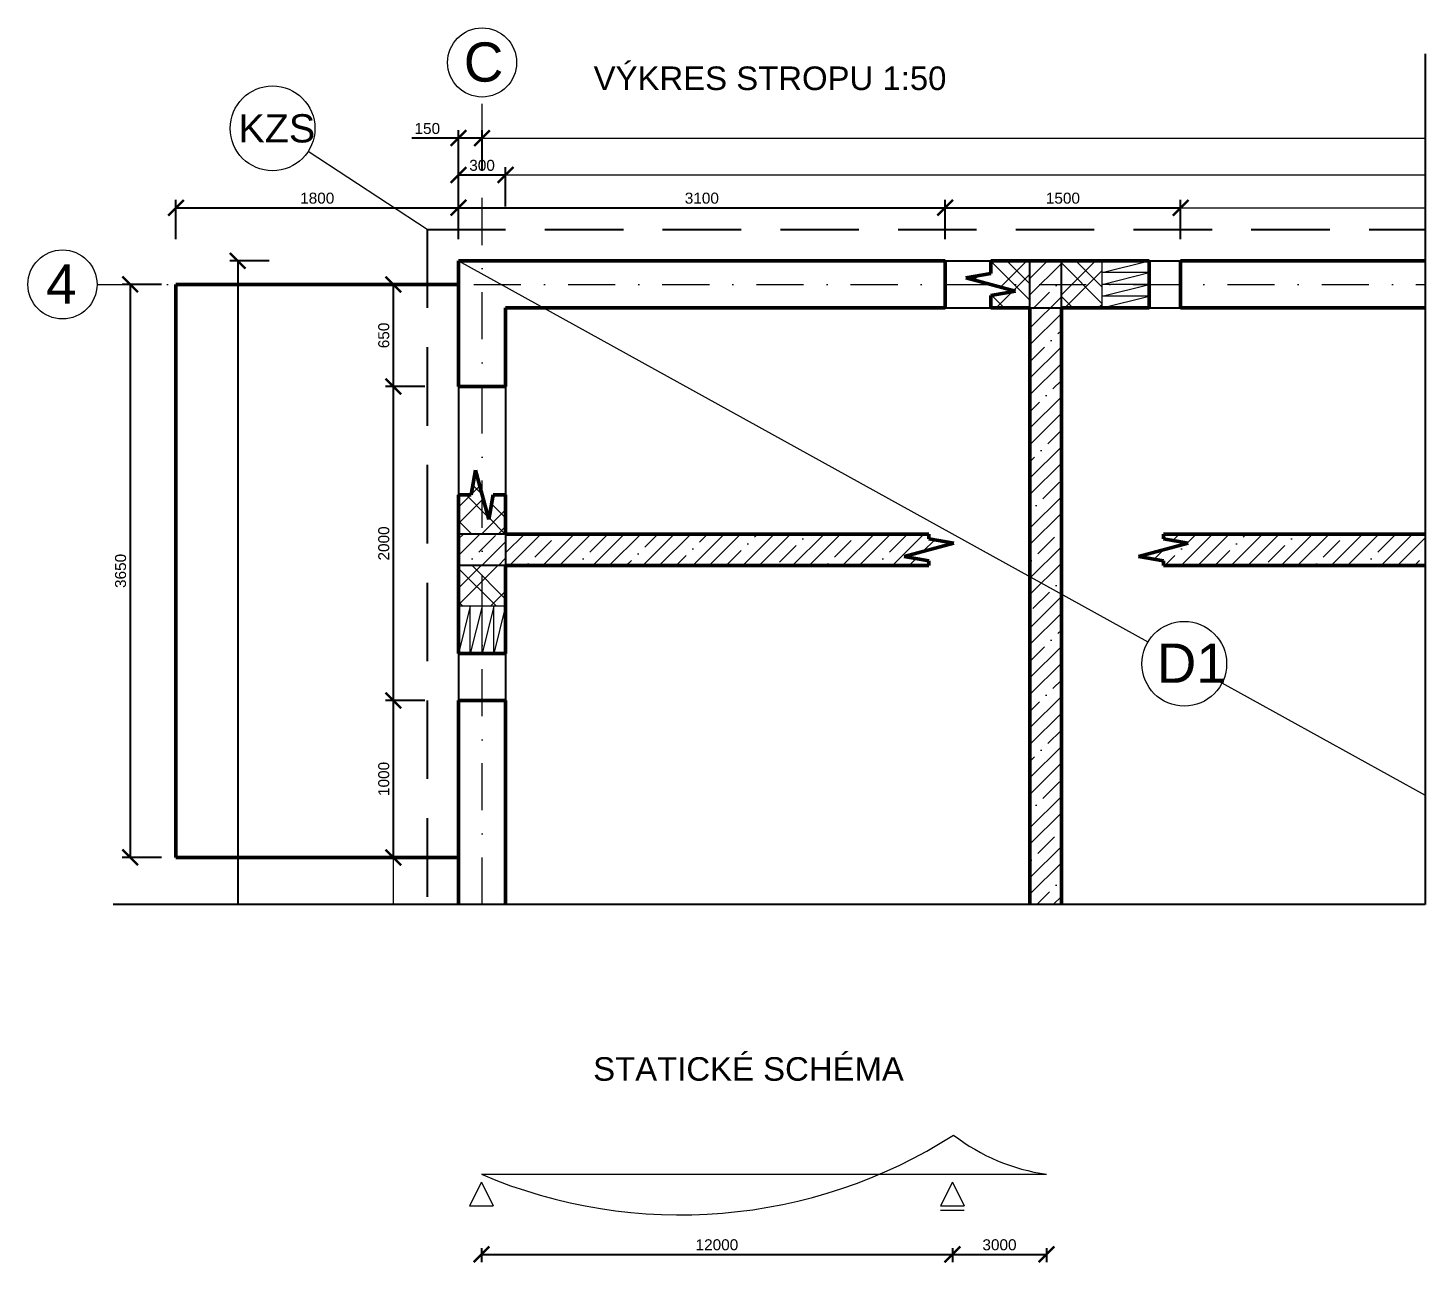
# Model space of a CAD drawing. Header units: millimetres. Extents: x 1927 to 17854, y -4617 to 6533.
# Drawn here: x 8954 to 17854, y -1335 to 6533 of the extents above; entities that cross this region are included whole.
import ezdxf

# ---------------------------------------------------------------- set-up
doc = ezdxf.new("R2010")
doc.units = ezdxf.units.MM
doc.header["$LTSCALE"] = 200
doc.linetypes.add('DASHDOT', pattern=[1, 0.5, -0.25, 0, -0.25])
doc.linetypes.add('HIDDEN', pattern=[0.375, 0.25, -0.125])
for name, color, linetype, lineweight in [('00 kóty', 7, 'Continuous', 13), ('00 osy', 7, 'DASHDOT', 13), ('00 popis', 7, 'Continuous', 13), ('00 tenká plná', 7, 'Continuous', 13), ('00 zdivo', 7, 'Continuous', 50), ('00 šrafy', 7, 'Continuous', 13), ('01 tlustá plná', 7, 'Continuous', 25), ('01 tlustá čárkovaná', 7, 'HIDDEN', 25), ('01 velmi tlustá plná', 7, 'Continuous', 50)]:
    doc.layers.add(name, color=color, linetype=linetype, lineweight=lineweight)
doc.styles.add('BETONOVÁ DESKA', font='arial.ttf', dxfattribs={"height": 250})
doc.styles.add('kota na stupne', font='arial.ttf', dxfattribs={"height": 70})
doc.styles.add('osy4', font='arial.ttf', dxfattribs={"height": 300})
doc.styles.add('style1', font='arial.ttf', dxfattribs={"height": 150})
doc.styles.add('style2', font='arial.ttf', dxfattribs={"height": 1e-05})
doc.dimstyles.new('konec', dxfattribs={"dimscale": 40, "dimtxt": 1, "dimasz": 2.5, "dimexe": 1.25, "dimexo": 0.0005, "dimtad": 1, "dimtxsty": 'style2', "dimblk1": 'ARCHTICK', "dimblk2": 'NONE', "dimsah": 1, "dimcen": 2.5, "dimadec": 0, "dimazin": 0, "dimtfac": 1, "dimtmove": 0, "dimatfit": 3, "dimfxl": 5, "dimfxlon": 1, "dimarcsym": 0})
doc.dimstyles.new('moje koty osy', dxfattribs={"dimscale": 40, "dimtxt": 70, "dimasz": 2.5, "dimexe": 1.25, "dimexo": 0.0005, "dimtad": 1, "dimtxsty": 'kota na stupne', "dimblk": 'ARCHTICK', "dimcen": 2.5, "dimadec": 0, "dimazin": 0, "dimtfac": 1, "dimtmove": 0, "dimatfit": 3, "dimfxl": 1, "dimfxlon": 1, "dimarcsym": 0})
doc.dimstyles.new('osy 5', dxfattribs={"dimscale": 40, "dimtxt": 70, "dimasz": 2.5, "dimexe": 1.25, "dimexo": 0.0005, "dimtad": 1, "dimtxsty": 'kota na stupne', "dimblk": 'ARCHTICK', "dimcen": 2.5, "dimadec": 0, "dimazin": 0, "dimtfac": 1, "dimtmove": 0, "dimatfit": 3, "dimfxl": 5, "dimfxlon": 1, "dimarcsym": 0})
pattern_1 = [(45, (-805.96, -210.55), (-159.099, 159.099), [150, -60, 0, -60]), (45, (-700.96, -210.55), (-159.099, 159.099), []), (45, (-595.96, -210.55), (-159.099, 159.099), [])]

# ---------------------------------------------------------------- blocks, each defined once
blk = doc.blocks.new('_ArchTick')
at = {"color": 0, "linetype": 'ByBlock', "const_width": 0.15}
blk.add_lwpolyline([(-0.5, -0.5), (0.5, 0.5)], dxfattribs=at)
blk = doc.blocks.new('*D24')
at = {"layer": '00 kóty', "color": 0, "lineweight": -2, "transparency": 16777216}
for p, q in [((11482, 4899.1), (11232, 4899.1)), ((11282, 4899.1), (11282, 4249.1)), ((11482, 4249.1), (11232, 4249.1))]:
    blk.add_line(p, q, dxfattribs=at)
at = {"layer": 'Defpoints', "color": 0, "transparency": 16777216}
for p in [(11697.3, 4899.1), (11282, 4249.1), (11697.3, 4249.1)]:
    blk.add_point(p, dxfattribs=at)
at = {"layer": '00 kóty', "color": 0, "lineweight": -2, "transparency": 16777216, "xscale": 100, "yscale": 100, "zscale": 100}
for p, rotation in [((11282, 4899.1), 90), ((11282, 4249.1), 270)]:
    blk.add_blockref('_ArchTick', p, dxfattribs=dict(at, rotation=rotation))
at = {"layer": '00 kóty', "color": 0, "transparency": 16777216, "insert": (11221.3, 4574.1), "char_height": 70, "attachment_point": 5, "rotation": 90, "style": 'kota na stupne'}
blk.add_mtext('650', dxfattribs=at)
blk = doc.blocks.new('*D25')
at = {"layer": '00 kóty', "color": 0, "lineweight": -2, "transparency": 16777216}
for p, q in [((11482, 4249.1), (11232, 4249.1)), ((11282, 4249.1), (11282, 2249.1)), ((11482, 2249.1), (11232, 2249.1))]:
    blk.add_line(p, q, dxfattribs=at)
at = {"layer": 'Defpoints', "color": 0, "transparency": 16777216}
for p in [(11697.3, 4249.1), (11282, 2249.1), (11697.3, 2249.1)]:
    blk.add_point(p, dxfattribs=at)
at = {"layer": '00 kóty', "color": 0, "lineweight": -2, "transparency": 16777216, "xscale": 100, "yscale": 100, "zscale": 100}
for p, rotation in [((11282, 4249.1), 90), ((11282, 2249.1), 270)]:
    blk.add_blockref('_ArchTick', p, dxfattribs=dict(at, rotation=rotation))
at = {"layer": '00 kóty', "color": 0, "transparency": 16777216, "insert": (11221.3, 3249.1), "char_height": 70, "attachment_point": 5, "rotation": 90, "style": 'kota na stupne'}
blk.add_mtext('2000', dxfattribs=at)
blk = doc.blocks.new('*D26')
at = {"layer": '00 kóty', "color": 0, "lineweight": -2, "transparency": 16777216}
for p, q in [((11482, 2249.1), (11232, 2249.1)), ((11282, 2249.1), (11282, 1249.1)), ((11482, 1249.1), (11232, 1249.1))]:
    blk.add_line(p, q, dxfattribs=at)
at = {"layer": 'Defpoints', "color": 0, "transparency": 16777216}
for p in [(11697.3, 2249.1), (11282, 1249.1), (11697.3, 1249.1)]:
    blk.add_point(p, dxfattribs=at)
at = {"layer": '00 kóty', "color": 0, "lineweight": -2, "transparency": 16777216, "xscale": 100, "yscale": 100, "zscale": 100}
for p, rotation in [((11282, 2249.1), 90), ((11282, 1249.1), 270)]:
    blk.add_blockref('_ArchTick', p, dxfattribs=dict(at, rotation=rotation))
at = {"layer": '00 kóty', "color": 0, "transparency": 16777216, "insert": (11221.3, 1749.1), "char_height": 70, "attachment_point": 5, "rotation": 90, "style": 'kota na stupne'}
blk.add_mtext('1000', dxfattribs=at)
blk = doc.blocks.new('*D27')
at = {"layer": '00 kóty', "color": 0, "lineweight": -2, "transparency": 16777216}
for p, q in [((9805.5, 4899.1), (9555.5, 4899.1)), ((9605.5, 4899.1), (9605.5, 1249.1)), ((9805.5, 1249.1), (9555.5, 1249.1))]:
    blk.add_line(p, q, dxfattribs=at)
at = {"layer": 'Defpoints', "color": 0, "transparency": 16777216}
for p in [(9897.3, 4899.1), (9605.5, 1249.1), (9897.3, 1249.1)]:
    blk.add_point(p, dxfattribs=at)
at = {"layer": '00 kóty', "color": 0, "lineweight": -2, "transparency": 16777216, "xscale": 100, "yscale": 100, "zscale": 100}
for p, rotation in [((9605.5, 4899.1), 90), ((9605.5, 1249.1), 270)]:
    blk.add_blockref('_ArchTick', p, dxfattribs=dict(at, rotation=rotation))
at = {"layer": '00 kóty', "color": 0, "transparency": 16777216, "insert": (9544.7, 3074.1), "char_height": 70, "attachment_point": 5, "rotation": 90, "style": 'kota na stupne'}
blk.add_mtext('3650', dxfattribs=at)
blk = doc.blocks.new('*D28')
at = {"layer": '00 kóty', "color": 0, "lineweight": -2, "transparency": 16777216}
for p, q in [((9897.3, 5187.5), (9897.3, 5437.5)), ((11697.3, 5187.5), (11697.3, 5437.5)), ((9897.3, 5387.5), (11697.3, 5387.5))]:
    blk.add_line(p, q, dxfattribs=at)
at = {"layer": 'Defpoints', "color": 0, "transparency": 16777216}
for p in [(11697.3, 5387.5), (9897.3, 4899.1), (11697.3, 4899.1)]:
    blk.add_point(p, dxfattribs=at)
at = {"layer": '00 kóty', "color": 0, "lineweight": -2, "transparency": 16777216, "xscale": 100, "yscale": 100, "zscale": 100, "rotation": 180}
blk.add_blockref('_ArchTick', (9897.3, 5387.5), dxfattribs=at)
at = {"layer": '00 kóty', "color": 0, "lineweight": -2, "transparency": 16777216, "xscale": 100, "yscale": 100, "zscale": 100}
blk.add_blockref('_ArchTick', (11697.3, 5387.5), dxfattribs=at)
at = {"layer": '00 kóty', "color": 0, "transparency": 16777216, "insert": (10797.3, 5448.2), "char_height": 70, "attachment_point": 5, "style": 'kota na stupne'}
blk.add_mtext('1800', dxfattribs=at)
blk = doc.blocks.new('*D30')
at = {"layer": '00 kóty', "color": 0, "lineweight": -2, "transparency": 16777216}
for p, q in [((11697.3, 5187.5), (11697.3, 5437.5)), ((14797.3, 5187.5), (14797.3, 5437.5)), ((11697.3, 5387.5), (14797.3, 5387.5))]:
    blk.add_line(p, q, dxfattribs=at)
at = {"layer": 'Defpoints', "color": 0, "transparency": 16777216}
for p in [(14797.3, 5387.5), (11697.3, 5049.1), (14797.3, 5049.1)]:
    blk.add_point(p, dxfattribs=at)
at = {"layer": '00 kóty', "color": 0, "lineweight": -2, "transparency": 16777216, "xscale": 100, "yscale": 100, "zscale": 100, "rotation": 180}
blk.add_blockref('_ArchTick', (11697.3, 5387.5), dxfattribs=at)
at = {"layer": '00 kóty', "color": 0, "lineweight": -2, "transparency": 16777216, "xscale": 100, "yscale": 100, "zscale": 100}
blk.add_blockref('_ArchTick', (14797.3, 5387.5), dxfattribs=at)
at = {"layer": '00 kóty', "color": 0, "transparency": 16777216, "insert": (13247.3, 5448.2), "char_height": 70, "attachment_point": 5, "style": 'kota na stupne'}
blk.add_mtext('3100', dxfattribs=at)
blk = doc.blocks.new('*D31')
at = {"layer": '00 kóty', "color": 0, "lineweight": -2, "transparency": 16777216}
for p, q in [((14797.3, 5187.5), (14797.3, 5437.5)), ((16297.3, 5187.5), (16297.3, 5437.5)), ((14797.3, 5387.5), (16297.3, 5387.5))]:
    blk.add_line(p, q, dxfattribs=at)
at = {"layer": 'Defpoints', "color": 0, "transparency": 16777216}
for p in [(16297.3, 5387.5), (14797.3, 5049.1), (16297.3, 5049.1)]:
    blk.add_point(p, dxfattribs=at)
at = {"layer": '00 kóty', "color": 0, "lineweight": -2, "transparency": 16777216, "xscale": 100, "yscale": 100, "zscale": 100, "rotation": 180}
blk.add_blockref('_ArchTick', (14797.3, 5387.5), dxfattribs=at)
at = {"layer": '00 kóty', "color": 0, "lineweight": -2, "transparency": 16777216, "xscale": 100, "yscale": 100, "zscale": 100}
blk.add_blockref('_ArchTick', (16297.3, 5387.5), dxfattribs=at)
at = {"layer": '00 kóty', "color": 0, "transparency": 16777216, "insert": (15547.3, 5448.2), "char_height": 70, "attachment_point": 5, "style": 'kota na stupne'}
blk.add_mtext('1500', dxfattribs=at)
blk = doc.blocks.new('*D32')
at = {"layer": '00 kóty', "color": 0, "lineweight": -2, "transparency": 16777216}
for p, q in [((10490.9, 5049.1), (10240.9, 5049.1)), ((10290.9, 5049.1), (10290.9, 949.1)), ((10490.9, 949.1), (10240.9, 949.1))]:
    blk.add_line(p, q, dxfattribs=at)
at = {"layer": 'Defpoints', "color": 0, "transparency": 16777216}
for p in [(11697.3, 5049.1), (10290.9, 949.1), (11697.3, 949.1)]:
    blk.add_point(p, dxfattribs=at)
at = {"layer": '00 kóty', "color": 0, "lineweight": -2, "transparency": 16777216, "xscale": 100, "yscale": 100, "zscale": 100, "rotation": 90}
blk.add_blockref('_ArchTick', (10290.9, 5049.1), dxfattribs=at)
at = {"layer": '00 kóty', "color": 0, "transparency": 16777216, "insert": (10265.9, 2999.1), "char_height": 0.00001, "attachment_point": 5, "rotation": 90, "style": 'style2'}
blk.add_mtext('4100', dxfattribs=at)
blk = doc.blocks.new('_None')
blk = doc.blocks.new('*D34')
at = {"layer": '00 kóty', "color": 0, "lineweight": -2, "transparency": 16777216}
for p, q in [((11697.3, 5396.5), (11697.3, 5646.5)), ((11997.3, 5396.5), (11997.3, 5646.5)), ((11697.3, 5596.5), (11997.3, 5596.5))]:
    blk.add_line(p, q, dxfattribs=at)
at = {"layer": 'Defpoints', "color": 0, "transparency": 16777216}
for p in [(11997.3, 5596.5), (11697.3, 5387.5), (11997.3, 5387.5)]:
    blk.add_point(p, dxfattribs=at)
at = {"layer": '00 kóty', "color": 0, "lineweight": -2, "transparency": 16777216, "xscale": 100, "yscale": 100, "zscale": 100, "rotation": 180}
blk.add_blockref('_ArchTick', (11697.3, 5596.5), dxfattribs=at)
at = {"layer": '00 kóty', "color": 0, "lineweight": -2, "transparency": 16777216, "xscale": 100, "yscale": 100, "zscale": 100}
blk.add_blockref('_ArchTick', (11997.3, 5596.5), dxfattribs=at)
at = {"layer": '00 kóty', "color": 0, "transparency": 16777216, "insert": (11847.3, 5657.2), "char_height": 70, "attachment_point": 5, "style": 'kota na stupne'}
blk.add_mtext('300', dxfattribs=at)
blk = doc.blocks.new('*D35')
at = {"layer": '00 kóty', "color": 0, "lineweight": -2, "transparency": 16777216}
for p, q in [((11697.3, 5631.1), (11697.3, 5881.1)), ((11847.3, 5631.1), (11847.3, 5881.1)), ((11697.3, 5831.1), (11399.5, 5831.1)), ((11847.3, 5831.1), (11697.3, 5831.1))]:
    blk.add_line(p, q, dxfattribs=at)
at = {"layer": 'Defpoints', "color": 0, "transparency": 16777216}
for p in [(11847.3, 5831.1), (11697.3, 5596.5), (11847.3, 5596.5)]:
    blk.add_point(p, dxfattribs=at)
at = {"layer": '00 kóty', "color": 0, "lineweight": -2, "transparency": 16777216, "xscale": 100, "yscale": 100, "zscale": 100, "rotation": 180}
blk.add_blockref('_ArchTick', (11697.3, 5831.1), dxfattribs=at)
at = {"layer": '00 kóty', "color": 0, "lineweight": -2, "transparency": 16777216, "xscale": 100, "yscale": 100, "zscale": 100}
blk.add_blockref('_ArchTick', (11847.3, 5831.1), dxfattribs=at)
at = {"layer": '00 kóty', "color": 0, "transparency": 16777216, "insert": (11498.4, 5891.9), "char_height": 70, "attachment_point": 5, "style": 'kota na stupne'}
blk.add_mtext('150', dxfattribs=at)
blk = doc.blocks.new('*D75')
at = {"layer": '00 popis', "color": 0, "lineweight": -2, "transparency": 16777216}
for p, q in [((11843.2, -1239.3), (11843.2, -1329.3)), ((14843.2, -1239.3), (14843.2, -1329.3)), ((11843.2, -1279.3), (14843.2, -1279.3))]:
    blk.add_line(p, q, dxfattribs=at)
at = {"layer": 'Defpoints', "color": 0, "transparency": 16777216}
for p in [(11843.2, -769.3), (14843.2, -819.3), (14843.2, -1279.3)]:
    blk.add_point(p, dxfattribs=at)
at = {"layer": '00 popis', "color": 0, "lineweight": -2, "transparency": 16777216, "xscale": 100, "yscale": 100, "zscale": 100, "rotation": 180}
blk.add_blockref('_ArchTick', (11843.2, -1279.3), dxfattribs=at)
at = {"layer": '00 popis', "color": 0, "lineweight": -2, "transparency": 16777216, "xscale": 100, "yscale": 100, "zscale": 100}
blk.add_blockref('_ArchTick', (14843.2, -1279.3), dxfattribs=at)
at = {"layer": '00 popis', "color": 0, "transparency": 16777216, "insert": (13343.2, -1218.6), "char_height": 70, "attachment_point": 5, "style": 'kota na stupne'}
blk.add_mtext('12000', dxfattribs=at)
blk = doc.blocks.new('*D76')
at = {"layer": '00 popis', "color": 0, "lineweight": -2, "transparency": 16777216}
for p, q in [((14843.2, -1239.3), (14843.2, -1329.3)), ((15443.2, -1239.3), (15443.2, -1329.3)), ((14843.2, -1279.3), (15443.2, -1279.3))]:
    blk.add_line(p, q, dxfattribs=at)
at = {"layer": 'Defpoints', "color": 0, "transparency": 16777216}
for p in [(15443.2, -769.3), (14843.2, -819.3), (15443.2, -1279.3)]:
    blk.add_point(p, dxfattribs=at)
at = {"layer": '00 popis', "color": 0, "lineweight": -2, "transparency": 16777216, "xscale": 100, "yscale": 100, "zscale": 100, "rotation": 180}
blk.add_blockref('_ArchTick', (14843.2, -1279.3), dxfattribs=at)
at = {"layer": '00 popis', "color": 0, "lineweight": -2, "transparency": 16777216, "xscale": 100, "yscale": 100, "zscale": 100}
blk.add_blockref('_ArchTick', (15443.2, -1279.3), dxfattribs=at)
at = {"layer": '00 popis', "color": 0, "transparency": 16777216, "insert": (15143.2, -1218.6), "char_height": 70, "attachment_point": 5, "style": 'kota na stupne'}
blk.add_mtext('3000', dxfattribs=at)

msp = doc.modelspace()

# ---------------------------------------------------------------- hatches: boundary and pattern name
at = {"layer": '00 šrafy'}
h = msp.add_hatch(dxfattribs=at)
h.set_pattern_fill('ZDIVO_PEV-VYS', color=256, scale=30, pattern_type=2)
h.set_pattern_definition([(45, (9632.62, 3501.8), (-159.099, 159.099), []), (45, (9737.62, 3501.8), (-159.099, 159.099), []), (315, (9632.62, 3501.8), (159.099, 159.099), []), (315, (9737.62, 3501.8), (159.099, 159.099), [])])
h.paths.add_polyline_path([(15244.883, 4856.857), (15087.314, 4829.073), (15087.314, 4749.073), (15337.314, 4749.073), (15337.314, 5049.073), (15087.314, 5049.073), (15087.314, 4969.073), (14929.745, 4941.289)])
h = msp.add_hatch(dxfattribs=at)
h.set_pattern_fill('BETON_ZB', color=256, scale=30, pattern_type=2)
h.set_pattern_definition([(45, (9341.6, 3501.8), (-159.099, 159.099), [150, -60, 0, -60]), (45, (9446.6, 3501.8), (-159.099, 159.099), []), (45, (9551.6, 3501.8), (-159.099, 159.099), [])])
h.paths.add_polyline_path([(15537.314, 949.073), (15337.314, 949.073), (15337.314, 4749.073), (15337.314, 5049.073), (15537.314, 5049.073), (15537.314, 4749.073)])
h = msp.add_hatch(dxfattribs=at)
h.set_pattern_fill('ZDIVO_PEV-VYS', color=256, scale=30, pattern_type=2)
h.set_pattern_definition([(45, (10388.63, 3501.8), (-159.099, 159.099), []), (45, (10493.63, 3501.8), (-159.099, 159.099), []), (315, (10388.63, 3501.8), (159.099, 159.099), []), (315, (10493.63, 3501.8), (159.099, 159.099), [])])
h.paths.add_polyline_path([(15797.314, 4749.073), (15537.314, 4749.073), (15537.314, 5049.073), (15797.314, 5049.073)])
h = msp.add_hatch(dxfattribs=at)
h.set_pattern_fill('ZDIVO_PEV-VYS', color=256, scale=30, angle=90, pattern_type=2)
h.set_pattern_definition([(135, (13244.59, -486.28), (-159.099, -159.099), []), (135, (13244.59, -381.28), (-159.099, -159.099), []), (45, (13244.59, -486.28), (-159.099, 159.099), []), (45, (13244.59, -381.28), (-159.099, 159.099), [])])
h.paths.add_polyline_path([(11889.53, 3401.504), (11917.314, 3559.073), (11997.314, 3559.073), (11997.314, 3309.073), (11697.314, 3309.073), (11697.314, 3559.073), (11777.314, 3559.073), (11805.098, 3716.642)])
h = msp.add_hatch(dxfattribs=at)
h.set_pattern_fill('BETON_ZB', color=256, scale=30, pattern_type=2)
h.set_pattern_definition(pattern_1)
h.paths.add_polyline_path([(11697.314, 3309.073), (11697.314, 3109.073), (11997.314, 3109.073), (11997.314, 3309.073)])
h = msp.add_hatch(dxfattribs=at)
h.set_pattern_fill('BETON_ZB', color=256, scale=30, pattern_type=2)
h.set_pattern_definition([(45, (-99.45, -210.55), (-159.099, 159.099), [150, -60, 0, -60]), (45, (5.55, -210.55), (-159.099, 159.099), []), (45, (110.55, -210.55), (-159.099, 159.099), [])])
h.paths.add_polyline_path([(14851.398, 3251.289), (14693.829, 3279.073), (14693.829, 3309.073), (11997.314, 3309.073), (11997.314, 3109.073), (14693.829, 3109.073), (14693.829, 3139.073), (14536.26, 3166.857)])
h = msp.add_hatch(dxfattribs=at)
h.set_pattern_fill('BETON_ZB', color=256, scale=30, pattern_type=2)
h.set_pattern_definition(pattern_1)
h.paths.add_polyline_path([(17854.168, 3109.073), (17854.168, 3309.073), (16187.314, 3309.073), (16187.314, 3279.073), (16344.883, 3251.289), (16029.745, 3166.857), (16187.314, 3139.073), (16187.314, 3109.073)])
h = msp.add_hatch(dxfattribs=at)
h.set_pattern_fill('ZDIVO_PEV-VYS', color=256, scale=30, angle=90, pattern_type=2)
h.set_pattern_definition([(135, (13244.59, 269.73), (-159.099, -159.099), []), (135, (13244.59, 374.73), (-159.099, -159.099), []), (45, (13244.59, 269.73), (-159.099, 159.099), []), (45, (13244.59, 374.73), (-159.099, 159.099), [])])
h.paths.add_polyline_path([(11997.314, 2849.073), (11997.314, 3109.073), (11697.314, 3109.073), (11697.314, 2849.073)])

# ---------------------------------------------------------------- linework, layer by layer
at = {"layer": '00 kóty'}
for p, q in [((11847.314, 5831.132), (17854.168, 5831.132)), ((11997.314, 5596.472), (17854.168, 5596.472)), ((16297.314, 5387.478), (17854.168, 5387.478)), ((11281.993, 1249.073), (11281.993, 949.073))]:
    msp.add_line(p, q, dxfattribs=at)
at = {"layer": '00 osy', "ltscale": 3}
for p, q in [((11847.314, 949.073), (11847.314, 6092.823)), ((9394.465, 4899.073), (17854.168, 4899.073))]:
    msp.add_line(p, q, dxfattribs=at)
at = {"layer": '00 popis'}
for p, q in [((11497.314, 5249.073), (10738.73, 5745.301)), ((11697.314, 5049.073), (16088.761, 2621.574)), ((16516.894, 2384.912), (17854.168, 1645.695)), ((11843.183, -769.309), (14843.183, -769.309)), ((14843.183, -769.309), (15443.183, -769.309)), ((11843.183, -819.309), (11768.183, -969.309)), ((11843.183, -819.309), (11918.183, -969.309)), ((14843.183, -819.309), (14768.183, -969.309)), ((14843.183, -819.309), (14918.183, -969.309)), ((11768.183, -969.309), (11918.183, -969.309)), ((14768.183, -969.309), (14918.183, -969.309)), ((14918.183, -999.309), (14768.183, -999.309))]:
    msp.add_line(p, q, dxfattribs=at)
for centre, radius in [((11847.314, 6312.823), 220), ((10512.78, 5893.106), 270), ((9174.465, 4899.073), 220), ((16320.397, 2482.849), 270)]:
    msp.add_circle(centre, radius, dxfattribs=at)
for centre, radius, start, end in [((13110.065, 2206.978), 3234.698, 246.9425671, 302.5564993), ((15624.056, 486.71), 1268.975, 232.4546116, 261.8054822)]:
    msp.add_arc(centre, radius, start, end, dxfattribs=at)
at = {"layer": '00 tenká plná'}
for p, q in [((15797.314, 4974.073), (16097.314, 5049.073)), ((15797.314, 4749.073), (15797.314, 5049.073)), ((16097.314, 4749.073), (16097.314, 5049.073)), ((16097.314, 4974.073), (15797.314, 4974.073)), ((15797.314, 4899.073), (16097.314, 4974.073)), ((16097.314, 4899.073), (15797.314, 4899.073)), ((15797.314, 4824.073), (16097.314, 4899.073)), ((16097.314, 4824.073), (15797.314, 4824.073)), ((15797.314, 4749.073), (16097.314, 4824.073)), ((11772.314, 2849.073), (11697.314, 2549.073)), ((11997.314, 2849.073), (11697.314, 2849.073)), ((11772.314, 2549.073), (11772.314, 2849.073)), ((11847.314, 2849.073), (11772.314, 2549.073)), ((11847.314, 2549.073), (11847.314, 2849.073)), ((11922.314, 2849.073), (11847.314, 2549.073)), ((11922.314, 2549.073), (11922.314, 2849.073)), ((11997.314, 2849.073), (11922.314, 2549.073)), ((11997.314, 2549.073), (11697.314, 2549.073))]:
    msp.add_line(p, q, dxfattribs=at)
at = {"layer": '00 zdivo'}
for p, q in [((11697.314, 5049.073), (11697.314, 4249.073)), ((14797.314, 5049.073), (11697.314, 5049.073)), ((14797.314, 4749.073), (14797.314, 5049.073)), ((16097.314, 5049.073), (15087.314, 5049.073)), ((15087.314, 4969.073), (15087.314, 5049.073)), ((16097.314, 4749.073), (16097.314, 5049.073)), ((16297.314, 5049.073), (17854.168, 5049.073)), ((11697.314, 4899.073), (9897.314, 4899.073)), ((9897.314, 4899.073), (9897.314, 1249.073)), ((15087.314, 4969.073), (14929.745, 4941.289)), ((14929.745, 4941.289), (15244.883, 4856.857)), ((15166.099, 4877.965), (15008.529, 4920.181)), ((15087.314, 4829.073), (15244.883, 4856.857)), ((15087.314, 4749.073), (15087.314, 4829.073)), ((11997.314, 4249.073), (11997.314, 4749.073)), ((11997.314, 4749.073), (14797.314, 4749.073)), ((15337.314, 4749.073), (15087.314, 4749.073)), ((15337.314, 4749.073), (15337.314, 949.073)), ((15537.314, 949.073), (15537.314, 4749.073)), ((15537.314, 4749.073), (16097.314, 4749.073)), ((16297.314, 4749.073), (17854.168, 4749.073)), ((11697.314, 4249.073), (11997.314, 4249.073)), ((11777.314, 3559.073), (11805.098, 3716.642)), ((11805.098, 3716.642), (11889.53, 3401.504)), ((11868.422, 3480.288), (11826.206, 3637.858)), ((11697.314, 2549.073), (11697.314, 3559.073)), ((11777.314, 3559.073), (11697.314, 3559.073)), ((11917.314, 3559.073), (11889.53, 3401.504)), ((11997.314, 3559.073), (11917.314, 3559.073)), ((11997.314, 3309.073), (11997.314, 3559.073)), ((11997.314, 3309.073), (14693.829, 3309.073)), ((14693.829, 3309.073), (14693.829, 3279.073)), ((16187.314, 3309.073), (17854.168, 3309.073)), ((16187.314, 3309.073), (16187.314, 3279.073)), ((14851.398, 3251.289), (14536.26, 3166.857)), ((14693.829, 3279.073), (14851.398, 3251.289)), ((16344.883, 3251.289), (16029.745, 3166.857)), ((16187.314, 3279.073), (16344.883, 3251.289)), ((14693.829, 3139.073), (14536.26, 3166.857)), ((14693.829, 3139.073), (14693.829, 3109.073)), ((16187.314, 3139.073), (16029.745, 3166.857)), ((16187.314, 3139.073), (16187.314, 3109.073)), ((14693.829, 3109.073), (11997.314, 3109.073)), ((11997.314, 3109.073), (11997.314, 2549.073)), ((16187.314, 3109.073), (17854.168, 3109.073)), ((11997.314, 2549.073), (11697.314, 2549.073)), ((11697.314, 2249.073), (11997.314, 2249.073)), ((11697.314, 2249.073), (11697.314, 1249.073)), ((11997.314, 2249.073), (11997.314, 949.073)), ((9897.314, 1249.073), (11697.314, 1249.073)), ((11697.314, 1249.073), (11697.314, 949.073))]:
    msp.add_line(p, q, dxfattribs=at)
at = {"layer": '01 tlustá plná'}
for p, q in [((17854.168, 6368.324), (17854.168, 949.073)), ((14797.314, 5049.073), (15087.314, 5049.073)), ((15337.314, 4749.073), (15337.314, 5049.073)), ((15537.314, 4749.073), (15537.314, 5049.073)), ((16097.314, 5049.073), (16297.314, 5049.073)), ((14797.314, 4749.073), (16297.314, 4749.073)), ((11697.314, 4249.073), (11697.314, 2249.073)), ((11997.314, 4249.073), (11997.314, 2249.073)), ((11997.314, 3309.073), (11697.314, 3309.073)), ((11997.314, 3109.073), (11697.314, 3109.073)), ((17854.168, 949.073), (9497.314, 949.073))]:
    msp.add_line(p, q, dxfattribs=at)
at = {"layer": '01 tlustá čárkovaná', "ltscale": 10}
for q in [(17854.168, 5249.073), (11497.314, 949.073)]:
    msp.add_line((11497.314, 5249.073), q, dxfattribs=at)
at = {"layer": '01 velmi tlustá plná'}
msp.add_line((16297.314, 5049.073), (16297.314, 4749.073), dxfattribs=at)

# ---------------------------------------------------------------- texts
at = {"layer": '00 popis', "attachment_point": 1}
for s, width, gutter_width, heights, insert, char_height, style in [('C', 288.70459, 1000, [0], (11730.755, 6440.707), 250, 'osy4'), ('VÝKRES STROPU 1:50', 6210.84298, 2000, [361.136], (12558.009, 6287.324), 150, 'style1'), ('KZS', 288.70459, 1000, [0], (10295.434, 5983.341), 180, 'BETONOVÁ DESKA'), ('4', 288.70459, 1000, [0], (9069.795, 5026.957), 250, 'osy4'), ('D1', 288.70459, 1000, [0], (16144.856, 2611.674), 250, 'BETONOVÁ DESKA'), ('STATICKÉ SCHÉMA', 2371.66877, 2000, [789.992], (12554.985, -23.245), 150, 'style1')]:
    msp.add_mtext_dynamic_manual_height_columns(s, width=width, gutter_width=gutter_width, heights=heights, dxfattribs=dict(at, insert=insert, char_height=char_height, style=style))

# ---------------------------------------------------------------- dimensions: what is measured, and where the dimension line sits
at = {"layer": '00 kóty'}
dim = msp.add_linear_dim(base=(11847.314, 5831.132), p1=(11697.314, 5596.472), p2=(11847.314, 5596.472), dimstyle='osy 5', dxfattribs=at)
dim.commit()
dim.dimension.update_dxf_attribs({"geometry": '*D35', "text_midpoint": (11498.399, 5831.132), "dimtype": 160})
for base, p1, p2, picture, middle in [((11997.314, 5596.472), (11697.314, 5387.478), (11997.314, 5387.478), '*D34', (11847.314, 5657.236)), ((11697.314, 5387.478), (9897.314, 4899.073), (11697.314, 4899.073), '*D28', (10797.314, 5448.218)), ((14797.314, 5387.478), (11697.314, 5049.073), (14797.314, 5049.073), '*D30', (13247.314, 5448.242))]:
    dim = msp.add_linear_dim(base=base, p1=p1, p2=p2, dimstyle='osy 5', dxfattribs=at)
    dim.commit()
    dim.dimension.update_dxf_attribs({"geometry": picture, "text_midpoint": middle})
dim = msp.add_linear_dim(base=(16297.314, 5387.478), p1=(14797.314, 5049.073), p2=(16297.314, 5049.073), dimstyle='osy 5', override={"dimtmove": 1}, dxfattribs=at)
dim.commit()
dim.dimension.update_dxf_attribs({"geometry": '*D31', "text_midpoint": (15547.314, 5448.218)})
for base, p1, p2, dimstyle, picture, middle in [((10290.857, 949.073), (11697.314, 5049.073), (11697.314, 949.073), 'konec', '*D32', (10265.857, 2999.073)), ((9605.482, 1249.073), (9897.314, 4899.073), (9897.314, 1249.073), 'osy 5', '*D27', (9544.718, 3074.073)), ((11281.993, 4249.073), (11697.314, 4899.073), (11697.314, 4249.073), 'osy 5', '*D24', (11221.253, 4574.073))]:
    dim = msp.add_linear_dim(base=base, p1=p1, p2=p2, angle=90, dimstyle=dimstyle, dxfattribs=at)
    dim.commit()
    dim.dimension.update_dxf_attribs({"geometry": picture, "text_midpoint": middle})
for base, p1, p2, picture, middle in [((11281.993, 2249.073), (11697.314, 4249.073), (11697.314, 2249.073), '*D25', (11221.253, 3249.073)), ((11281.993, 1249.073), (11697.314, 2249.073), (11697.314, 1249.073), '*D26', (11221.253, 1749.073))]:
    dim = msp.add_linear_dim(base=base, p1=p1, p2=p2, angle=90, dimstyle='osy 5', override={"dimtmove": 1}, dxfattribs=at)
    dim.commit()
    dim.dimension.update_dxf_attribs({"geometry": picture, "text_midpoint": middle})
at = {"layer": '00 popis'}
dim = msp.add_linear_dim(base=(14843.183, -1279.331), p1=(11843.183, -769.309), p2=(14843.183, -819.309), text='12000', dimstyle='moje koty osy', dxfattribs=at)
dim.commit()
dim.dimension.update_dxf_attribs({"geometry": '*D75', "text_midpoint": (13343.183, -1218.591)})
dim = msp.add_linear_dim(base=(15443.183, -1279.331), p1=(14843.183, -819.309), p2=(15443.183, -769.309), text='3000', dimstyle='moje koty osy', override={"dimtmove": 1}, dxfattribs=at)
dim.commit()
dim.dimension.update_dxf_attribs({"geometry": '*D76', "text_midpoint": (15143.183, -1218.567)})

doc.saveas('drawing.dxf')
